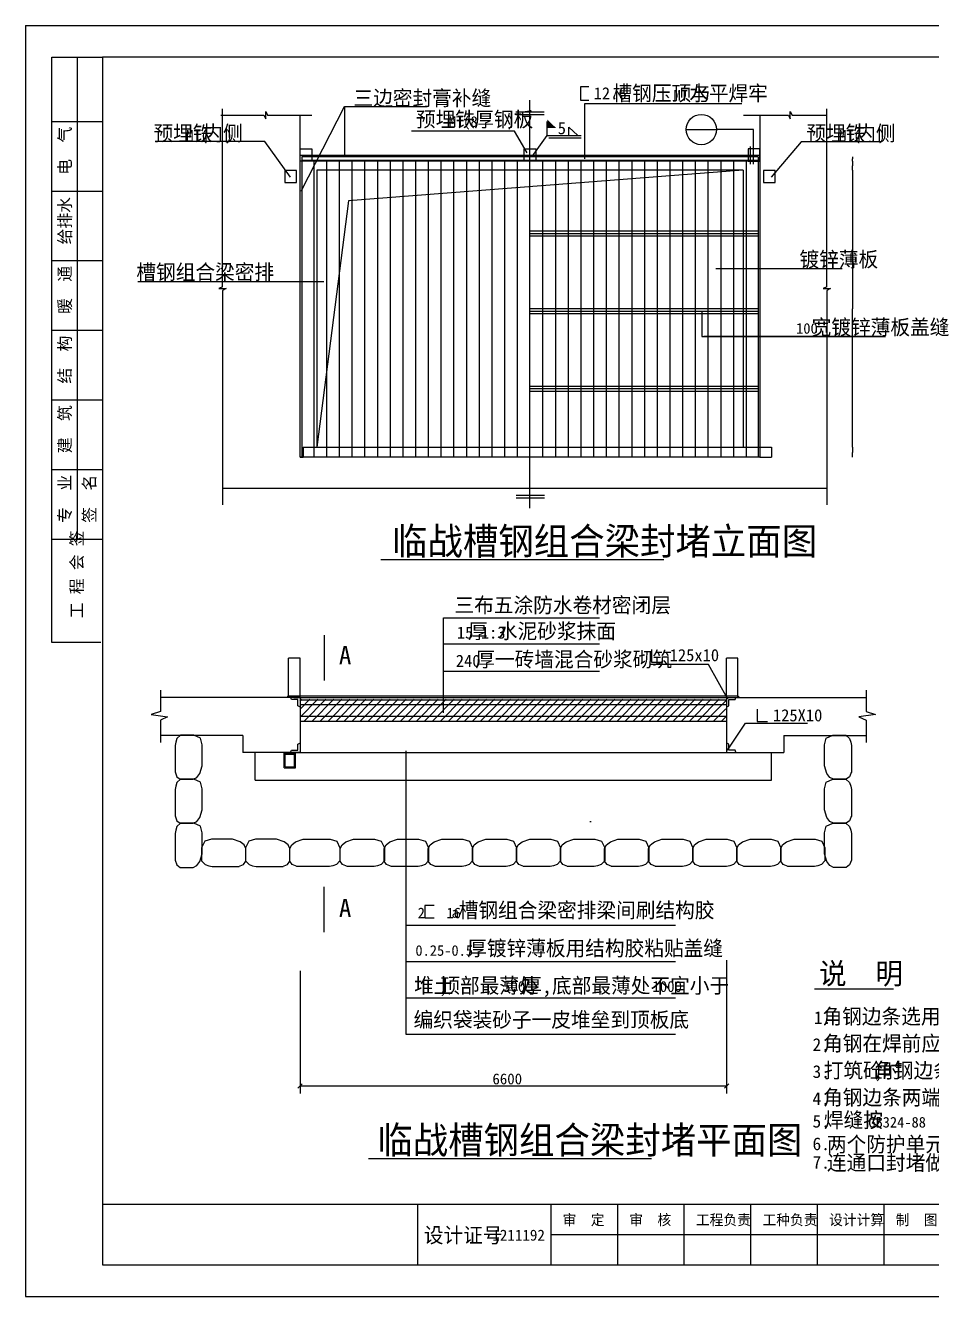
# Model space of a CAD drawing. Header units: metres. Extents: x 67180 to 148351, y 0 to 42000.
# Drawn here: x 67180 to 97108, y 0 to 42000 of the extents above; entities that cross this region are included whole.
import ezdxf

# ---------------------------------------------------------------- set-up
doc = ezdxf.new("R2010")
doc.units = ezdxf.units.M
for name, color, linetype in [('ALC1', 4, 'Continuous'), ('ALG1', 3, 'Continuous'), ('ALG2', 3, 'Continuous'), ('ALW1', 7, 'Continuous'), ('ALW2', 7, 'Continuous'), ('G', 3, 'Continuous'), ('PUB_DIM', 3, 'Continuous'), ('PUB_TEXT', 7, 'Continuous'), ('ROOF', 4, 'Continuous'), ('WALL', 7, 'Continuous')]:
    doc.layers.add(name, color=color, linetype=linetype)
doc.dimstyles.get("Standard").update_dxf_attribs({"dimtxt": 2.5, "dimasz": 2.5, "dimexe": 1.25, "dimexo": 0.625, "dimtad": 1, "dimcen": 2.5, "dimazin": 3, "dimtfac": 1, "dimtmove": 0, "dimatfit": 3})

# ---------------------------------------------------------------- blocks, each defined once
blk = doc.blocks.new('A2')
for p, q in [((0, 42000), (59400, 42000)), ((0, 42000), (0, 0)), ((59400, 42000), (59400, 0)), ((1705.19, 40950), (1705.19, 25029.05)), ((876.63, 38829.05), (2555.19, 38829.05)), ((876.63, 36529.05), (2555.19, 36529.05)), ((876.63, 34229.05), (2555.19, 34229.05)), ((876.63, 31929.05), (2555.19, 31929.05)), ((876.63, 29629.05), (2555.19, 29629.05)), ((876.63, 27329.05), (2555.19, 27329.05)), ((876.63, 25029.05), (2555.19, 25029.05)), ((12950, 3050), (12950, 1050)), ((17350, 3050), (17350, 1050)), ((19550, 3050), (19550, 1050)), ((21750, 3050), (21750, 1050)), ((23950, 3050), (23950, 1050)), ((26150, 3050), (26150, 1050)), ((28350, 3050), (28350, 1050)), ((30550, 3050), (30550, 1050)), ((32750, 3050), (32750, 1050)), ((34950, 3050), (34950, 1050)), ((45850, 3050), (45850, 1050)), ((47850, 3050), (47850, 1050)), ((53850, 3050), (53850, 1050)), ((55350, 3050), (55350, 1050)), ((17350, 2050), (34950, 2050)), ((45850, 2050), (58350, 2050)), ((0, 0), (59400, 0))]:
    blk.add_line(p, q)
for points in [[(2495.15, 21611.13), (876.63, 21611.13), (876.63, 40950), (2550, 40950)], [(2550, 3050), (58350, 3050)]]:
    blk.add_lwpolyline(points)
blk.add_lwpolyline([(2550, 1050), (58350, 1050), (58350, 40950), (2550, 40950)], close=True)
for s, p in [('电  气', (1500.16, 37066.52)), ('给排水', (1500.16, 34766.52)), ('暖  通', (1500.16, 32466.52)), ('结  构', (1500.16, 30166.52)), ('建  筑', (1500.16, 27866.52)), ('专  业', (1500.16, 25566.52)), ('签  名', (2311.47, 25566.52)), ('工 程 会 签', (1894.43, 22415.48))]:
    blk.add_text(s, height=400, rotation=90).set_placement(p)
for s, height, p in [('审  定', 350, (17742.77, 2360.62)), ('审  核', 350, (19942.77, 2360.62)), ('工程负责', 350, (22142.77, 2360.62)), ('工种负责', 350, (24342.77, 2360.62)), ('设计计算', 350, (26542.77, 2360.62)), ('制  图', 350, (28742.77, 2360.62)), ('校  对', 350, (30942.77, 2360.62)), ('出图日期', 350, (33142.77, 2360.62)), ('工程总称', 350, (46142.2, 2360.62)), ('工程号', 350, (54091.98, 2360.62)), ('设计证号', 500, (13158.92, 1778.13)), ('1211192', 364.5, (15422.19, 1847.43)), ('项    目', 350, (46142.2, 1396.33)), ('图  号', 350, (54091.98, 1396.33))]:
    blk.add_text(s, height=height).set_placement(p)
blk = doc.blocks.new('_DIMX')
blk.add_lwpolyline([(-70, -70), (70, 70)])
blk = doc.blocks.new('1')
at = {"layer": 'ALW1'}
for p, q in [((35.39, 22.91), (35.39, 342.91)), ((35.39, 342.91), (287.39, 342.91)), ((55.39, 42.91), (55.39, 322.91)), ((55.39, 322.91), (267.39, 322.91)), ((267.39, 42.91), (267.39, 322.91)), ((287.39, 22.91), (287.39, 342.91)), ((35.39, 22.91), (287.39, 22.91)), ((55.39, 42.91), (267.39, 42.91))]:
    blk.add_line(p, q, dxfattribs=at)
blk = doc.blocks.new('191123104953200')
at = {"color": 0}
for p, q in [((15165.05, 26301.98), (15555.72, 26692.65)), ((15165.05, 26478.75), (15378.95, 26692.65)), ((15165.05, 26655.53), (15202.17, 26692.65)), ((15252.5, 26212.65), (15732.5, 26692.65)), ((15429.28, 26212.65), (15909.28, 26692.65)), ((15606.05, 26212.65), (16086.05, 26692.65)), ((15782.83, 26212.65), (16262.83, 26692.65)), ((15959.61, 26212.65), (16439.61, 26692.65)), ((16136.38, 26212.65), (16616.38, 26692.65)), ((16313.16, 26212.65), (16793.16, 26692.65)), ((16489.94, 26212.65), (16969.94, 26692.65)), ((16666.71, 26212.65), (17146.71, 26692.65)), ((16843.49, 26212.65), (17323.49, 26692.65)), ((17020.27, 26212.65), (17500.27, 26692.65)), ((17197.04, 26212.65), (17677.04, 26692.65)), ((17373.82, 26212.65), (17853.82, 26692.65)), ((17550.6, 26212.65), (18030.6, 26692.65)), ((17727.37, 26212.65), (18207.37, 26692.65)), ((17904.15, 26212.65), (18384.15, 26692.65)), ((18080.93, 26212.65), (18560.93, 26692.65)), ((18257.7, 26212.65), (18737.7, 26692.65)), ((18434.48, 26212.65), (18914.48, 26692.65)), ((18611.26, 26212.65), (19091.26, 26692.65)), ((18788.03, 26212.65), (19268.03, 26692.65)), ((18964.81, 26212.65), (19444.81, 26692.65)), ((19141.59, 26212.65), (19621.59, 26692.65)), ((19318.36, 26212.65), (19798.36, 26692.65)), ((19495.14, 26212.65), (19975.14, 26692.65)), ((19671.92, 26212.65), (20151.92, 26692.65)), ((19848.69, 26212.65), (20328.69, 26692.65)), ((20025.47, 26212.65), (20505.47, 26692.65)), ((20202.25, 26212.65), (20682.25, 26692.65)), ((20379.02, 26212.65), (20859.02, 26692.65)), ((20555.8, 26212.65), (21035.8, 26692.65)), ((20732.58, 26212.65), (21212.58, 26692.65)), ((20909.35, 26212.65), (21389.35, 26692.65)), ((21086.13, 26212.65), (21566.13, 26692.65)), ((21262.91, 26212.65), (21742.91, 26692.65)), ((21439.68, 26212.65), (21919.68, 26692.65)), ((21616.46, 26212.65), (22096.46, 26692.65)), ((21793.24, 26212.65), (22273.24, 26692.65)), ((21970.01, 26212.65), (22450.01, 26692.65)), ((22146.79, 26212.65), (22626.79, 26692.65)), ((22323.57, 26212.65), (22803.57, 26692.65)), ((22500.34, 26212.65), (22980.34, 26692.65)), ((22677.12, 26212.65), (23157.12, 26692.65)), ((22853.9, 26212.65), (23333.9, 26692.65)), ((23030.67, 26212.65), (23510.67, 26692.65)), ((23207.45, 26212.65), (23687.45, 26692.65)), ((23384.23, 26212.65), (23864.23, 26692.65)), ((23561, 26212.65), (24041, 26692.65)), ((23737.78, 26212.65), (24217.78, 26692.65)), ((23914.56, 26212.65), (24394.56, 26692.65)), ((24091.33, 26212.65), (24539.55, 26660.87)), ((24268.11, 26212.65), (24539.55, 26484.09)), ((24444.89, 26212.65), (24539.55, 26307.31))]:
    blk.add_line(p, q, dxfattribs=at)
blk = doc.blocks.new('_INDEX')
blk.add_line((-0.5, 0), (0.5, 0))
blk.add_circle((0, 0), 0.5)
blk = doc.blocks.new('*D3')
for p, q in [((76059.39, 21095.36), (75871.97, 21095.36)), ((75872.22, 19846.05), (75872.22, 21095.36)), ((76249.81, 21095.36), (76062.39, 21095.36)), ((76249.56, 19793.87), (76249.56, 21095.36))]:
    blk.add_line(p, q)
at = {"layer": 'Defpoints'}
for p in [(76249.56, 21095.36), (75872.22, 19846.05), (76249.56, 19793.87)]:
    blk.add_point(p, dxfattribs=at)
at = {"layer": 'PUB_DIM', "insert": (76060.89, 21095.36), "char_height": 1, "attachment_point": 5}
blk.add_mtext('350', dxfattribs=at)
blk = doc.blocks.new('*D4')
for p, q in [((90518.45, 21095.36), (90331.03, 21095.36)), ((90331.28, 19846.05), (90331.28, 21095.36)), ((90708.87, 21095.36), (90521.45, 21095.36)), ((90708.62, 19793.87), (90708.62, 21095.36))]:
    blk.add_line(p, q)
at = {"layer": 'Defpoints'}
for p in [(90708.62, 21095.36), (90331.28, 19846.05), (90708.62, 19793.87)]:
    blk.add_point(p, dxfattribs=at)
at = {"layer": 'PUB_DIM', "insert": (90519.95, 21095.36), "char_height": 1, "attachment_point": 5}
blk.add_mtext('350', dxfattribs=at)
blk = doc.blocks.new('*D19')
for p, q in [((94499.53, 37213.15), (94499.53, 32638.15)), ((94499.28, 32638.15), (94499.03, 32638.15)), ((94499.53, 28063.15), (94499.53, 32638.15)), ((94499.53, 32638.15), (94499.53, 32638.15)), ((94499.78, 32638.15), (94500.03, 32638.15))]:
    blk.add_line(p, q)
at = {"layer": 'Defpoints'}
for p in [(94499.53, 37213.15), (94499.53, 32638.15), (94499.53, 28063.15)]:
    blk.add_point(p, dxfattribs=at)
at = {"layer": 'PUB_DIM', "insert": (94499.53, 32639.275), "char_height": 1, "attachment_point": 5}
blk.add_mtext('2500', dxfattribs=at)
blk = doc.blocks.new('*D20')
for p, q in [((94499.28, 27890.97), (94499.03, 27890.97)), ((94499.53, 28063.15), (94499.53, 27890.97)), ((94499.53, 27733.15), (94499.53, 27890.97)), ((94499.53, 27890.97), (94499.53, 27890.97)), ((94499.78, 27890.97), (94500.03, 27890.97))]:
    blk.add_line(p, q)
at = {"layer": 'Defpoints'}
for p in [(94499.53, 28063.15), (94499.53, 27890.97), (94499.53, 27733.15)]:
    blk.add_point(p, dxfattribs=at)
at = {"layer": 'PUB_DIM', "insert": (94499.53, 27892.095), "char_height": 1, "attachment_point": 5}
blk.add_mtext('150', dxfattribs=at)
blk = doc.blocks.new('*D24')
for p, q in [((94499.28, 37595.9), (94499.03, 37595.9)), ((94499.53, 37663.15), (94499.53, 37595.9)), ((94499.53, 37513.15), (94499.53, 37595.9)), ((94499.53, 37595.9), (94499.53, 37595.9)), ((94499.78, 37595.9), (94500.03, 37595.9))]:
    blk.add_line(p, q)
at = {"layer": 'Defpoints'}
for p in [(94499.53, 37663.15), (94499.53, 37595.9), (94499.53, 37513.15)]:
    blk.add_point(p, dxfattribs=at)
at = {"layer": 'PUB_DIM', "insert": (94499.53, 37597.025), "char_height": 1, "attachment_point": 5}
blk.add_mtext('48', dxfattribs=at)
blk = doc.blocks.new('*D25')
for p, q in [((94499.53, 37513.15), (94499.53, 37363.15)), ((94499.28, 37363.15), (94499.03, 37363.15)), ((94499.53, 37213.15), (94499.53, 37363.15)), ((94499.53, 37363.15), (94499.53, 37363.15)), ((94499.78, 37363.15), (94500.03, 37363.15))]:
    blk.add_line(p, q)
at = {"layer": 'Defpoints'}
for p in [(94499.53, 37513.15), (94499.53, 37363.15), (94499.53, 37213.15)]:
    blk.add_point(p, dxfattribs=at)
at = {"layer": 'PUB_DIM', "insert": (94499.53, 37364.275), "char_height": 1, "attachment_point": 5}
blk.add_mtext('200', dxfattribs=at)

msp = doc.modelspace()

# ---------------------------------------------------------------- hatches: boundary and pattern name
at = {"layer": 'WALL'}
h = msp.add_hatch(dxfattribs=at)
h.set_pattern_fill('AR-SAND', scale=200)
h.paths.add_polyline_path([(79743.88, 17061.18), (74764.8, 17061.18), (74764.8, 17981.42), (74360.38, 17981.42), (74360.38, 18541.54), (73070.48, 18541.54), (73070.48, 15110.48), (79743.88, 15110.48)])
h = msp.add_hatch(dxfattribs=at)
h.set_pattern_fill('AR-SAND', scale=200)
h.paths.add_polyline_path([(93566.83, 16081.4), (93566.83, 16775.95), (93627.18, 16997.41), (93852.06, 17099.69), (93747.89, 17151.81), (93647.3, 17282.67), (93566.83, 17534.32), (93566.83, 18228.87), (93627.18, 18450.33), (93827.73, 18541.54), (92226.49, 18541.54), (92226.49, 17981.42), (91822.07, 17981.42), (91822.07, 17061.18), (79743.88, 17061.18), (79743.88, 15108.89), (80167.01, 15108.89), (80388.47, 15048.54), (80492.01, 14820.9), (80545.51, 14927.83), (80676.36, 15028.42), (80928.01, 15108.89), (81622.57, 15108.89), (81844.02, 15048.54), (81947.56, 14820.9), (82001.06, 14927.83), (82131.92, 15028.42), (82383.56, 15108.89), (83078.12, 15108.89), (83299.57, 15048.54), (83403.11, 14820.9), (83456.61, 14927.83), (83587.47, 15028.42), (83839.12, 15108.89), (84533.67, 15108.89), (84755.12, 15048.54), (84858.66, 14820.9), (84912.16, 14927.83), (85043.02, 15028.42), (85294.67, 15108.89), (85989.22, 15108.89), (86210.67, 15048.54), (86314.85, 14819.5), (86369.05, 14927.83), (86499.9, 15028.42), (86751.55, 15108.89), (87446.11, 15108.89), (87667.56, 15048.54), (87769.85, 14823.66), (87821.97, 14927.83), (87952.82, 15028.42), (88204.47, 15108.89), (88899.03, 15108.89), (89120.48, 15048.54), (89225.91, 14816.75), (89281.48, 14927.83), (89412.34, 15028.42), (89663.99, 15108.89), (90358.54, 15108.89), (90580, 15048.54), (90682.28, 14823.66), (90734.4, 14927.83), (90865.26, 15028.42), (91116.91, 15108.89), (91811.46, 15108.89), (92032.91, 15048.54), (92135.2, 14823.66), (92187.32, 14927.83), (92318.18, 15028.42), (92569.83, 15108.89), (93264.38, 15108.89), (93485.83, 15048.54), (93566.83, 14870.47), (93566.83, 15319.07), (93627.18, 15540.52), (93856.22, 15644.7), (93747.89, 15698.89), (93647.3, 15829.75)])

# ---------------------------------------------------------------- linework, layer by layer
for p, q in [((76308.32, 37663.04), (76308.32, 27732.91)), ((91378.04, 37663.04), (91378.04, 27732.91)), ((90337.31, 11120.5), (90337.31, 6708.22)), ((76249.56, 10761.03), (76249.56, 6708.22)), ((76250.56, 6958.22), (90336.31, 6958.22))]:
    msp.add_line(p, q)
at = {"layer": 'ALC1'}
for points in [[(78920.96, 24349.52), (88263.2, 24349.52)], [(78514.63, 4561.33), (87856.87, 4561.33)]]:
    msp.add_lwpolyline(points, dxfattribs=at)
at = {"layer": 'ALG1'}
for p, q in [((84414.45, 38360.87), (84414.45, 38824.33)), ((83913.72, 37667.76), (84409.09, 38360.87)), ((84409.09, 38360.87), (85536.25, 38360.87)), ((85126.16, 38360.87), (85126.16, 38639.24)), ((85126.16, 38639.24), (85421.64, 38360.87)), ((80984.61, 22430.4), (86141.37, 22430.4)), ((80984.61, 19287.05), (80984.61, 22430.4)), ((80984.61, 21565.92), (86141.37, 21565.92)), ((80984.61, 20664.17), (86141.37, 20664.17)), ((89744.64, 20880.94), (87808.6, 20880.94)), ((90382.93, 19735.95), (89744.64, 20880.94)), ((90967.69, 18943.2), (93012.92, 18943.2)), ((79743.88, 18036.89), (79743.88, 8667.14)), ((79743.88, 12267.14), (88649.5, 12267.14)), ((79743.88, 11067.14), (88649.5, 11067.14)), ((79743.88, 9867.14), (88649.5, 9867.14)), ((79743.88, 8667.14), (88649.5, 8667.14))]:
    msp.add_line(p, q, dxfattribs=at)
for points in [[(85788.29, 39965.55), (85511.58, 39965.55), (85511.58, 39532.28), (85788.29, 39532.28)], [(80676.29, 12923.32), (80368.94, 12923.32), (80368.94, 12516.98), (80676.29, 12516.98)]]:
    msp.add_lwpolyline(points, dxfattribs=at)
msp.add_solid([(84414.45, 38609.86), (84704.81, 38609.86), (84414.45, 38900.03)], dxfattribs=at)
at = {"layer": 'ALG2'}
msp.add_lwpolyline([(84461.7, 38284.3), (85540.38, 38284.3)], dxfattribs=at)
at = {"layer": 'ALW1'}
for p, q in [((75820.04, 19793.87), (75872.22, 19846.05)), ((75872.22, 19846.05), (90713.31, 19846.05)), ((76049.56, 19793.87), (90537.31, 19793.87)), ((90713.31, 19846.05), (90770.01, 19793.87)), ((76049.56, 17981.42), (90537.31, 17981.42))]:
    msp.add_line(p, q, dxfattribs=at)
for points in [[(76241.05, 19490.45), (76177.38, 19520.45), (76177.38, 19730.22), (75970.52, 19730.22), (75940.52, 19793.87)], [(90345.82, 19490.45), (90409.49, 19520.45), (90409.49, 19730.22), (90616.36, 19730.22), (90646.36, 19793.87)], [(76249.56, 19718.88), (90337.31, 19718.88)], [(76249.56, 19013.87), (90337.31, 19013.87)], [(72124.78, 17333), (72185.13, 17171.95), (72295.78, 17091.42), (72718.27, 17091.42), (72838.98, 17151.81), (72939.57, 17282.67), (73020.05, 17534.32), (73020.05, 18228.87), (72959.69, 18450.33), (72738.39, 18550.99), (72305.84, 18550.99), (72185.13, 18440.26), (72144.9, 18319.47), (72124.78, 18208.74), (72124.78, 17312.87)], [(94462.1, 17333), (94401.74, 17171.95), (94291.09, 17091.42), (93868.6, 17091.42), (93747.89, 17151.81), (93647.3, 17282.67), (93566.83, 17534.32), (93566.83, 18228.87), (93627.18, 18450.33), (93848.49, 18550.99), (94281.03, 18550.99), (94401.74, 18440.26), (94441.98, 18319.47), (94462.1, 18208.74), (94462.1, 17312.87)], [(75939.05, 17984.43), (75969.05, 18049.3), (76174.15, 18049.3), (76174.15, 18254.43), (76239.05, 18284.43)], [(90647.82, 17984.43), (90617.82, 18049.3), (90412.72, 18049.3), (90412.72, 18254.43), (90347.82, 18284.43)], [(72124.78, 15880.08), (72185.13, 15719.03), (72295.78, 15638.5), (72718.27, 15638.5), (72838.98, 15698.89), (72939.57, 15829.75), (73020.05, 16081.4), (73020.05, 16775.95), (72959.69, 16997.41), (72738.39, 17098.07), (72305.84, 17098.07), (72185.13, 16987.34), (72144.9, 16866.55), (72124.78, 16755.82), (72124.78, 15859.95)], [(94462.1, 15880.08), (94401.74, 15719.03), (94291.09, 15638.5), (93868.6, 15638.5), (93747.89, 15698.89), (93647.3, 15829.75), (93566.83, 16081.4), (93566.83, 16775.95), (93627.18, 16997.41), (93848.49, 17098.07), (94281.03, 17098.07), (94401.74, 16987.34), (94441.98, 16866.55), (94462.1, 16755.82), (94462.1, 15859.95)], [(72124.78, 14423.2), (72185.13, 14262.14), (72295.78, 14181.61), (72718.27, 14181.61), (72838.98, 14242.01), (72939.57, 14372.87), (73020.05, 14624.52), (73020.05, 15319.07), (72959.69, 15540.52), (72738.39, 15641.18), (72305.84, 15641.18), (72185.13, 15530.45), (72144.9, 15409.66), (72124.78, 15298.94), (72124.78, 14403.06)], [(94462.1, 14423.2), (94401.74, 14262.14), (94291.09, 14181.61), (93868.6, 14181.61), (93747.89, 14242.01), (93647.3, 14372.87), (93566.83, 14624.52), (93566.83, 15319.07), (93627.18, 15540.52), (93848.49, 15641.18), (94281.03, 15641.18), (94401.74, 15530.45), (94441.98, 15409.66), (94462.1, 15298.94), (94462.1, 14403.06)], [(74218.36, 14213.62), (74379.42, 14273.98), (74459.95, 14384.63), (74459.95, 14807.12), (74399.55, 14927.83), (74268.69, 15028.42), (74017.04, 15108.89), (73322.49, 15108.89), (73101.04, 15048.54), (73000.38, 14827.24), (73000.38, 14394.69), (73111.11, 14273.98), (73231.9, 14233.74), (73342.62, 14213.62), (74238.5, 14213.62)], [(75671.28, 14213.62), (75832.34, 14273.98), (75912.87, 14384.63), (75912.87, 14807.12), (75852.47, 14927.83), (75721.61, 15028.42), (75469.96, 15108.89), (74775.41, 15108.89), (74553.96, 15048.54), (74453.3, 14827.24), (74453.3, 14394.69), (74564.03, 14273.98), (74684.82, 14233.74), (74795.54, 14213.62), (75691.42, 14213.62)], [(76154.45, 14213.62), (75993.4, 14273.98), (75912.87, 14384.63), (75912.87, 14807.12), (75973.26, 14927.83), (76104.12, 15028.42), (76355.77, 15108.89), (77246.34, 15108.89), (77467.8, 15048.54), (77568.46, 14827.24), (77568.46, 14394.69), (77457.73, 14273.98), (77336.94, 14233.74), (77226.21, 14213.62), (76134.32, 14213.62)], [(77817.36, 14213.62), (77656.31, 14273.98), (77575.78, 14384.63), (77575.78, 14807.12), (77636.17, 14927.83), (77767.03, 15028.42), (78018.68, 15108.89), (78713.23, 15108.89), (78934.69, 15048.54), (79035.35, 14827.24), (79035.35, 14394.69), (78924.62, 14273.98), (78803.83, 14233.74), (78693.1, 14213.62), (77797.23, 14213.62)], [(79271.14, 14213.62), (79110.09, 14273.98), (79029.56, 14384.63), (79029.56, 14807.12), (79089.95, 14927.83), (79220.81, 15028.42), (79472.46, 15108.89), (80167.01, 15108.89), (80388.47, 15048.54), (80489.13, 14827.24), (80489.13, 14394.69), (80378.4, 14273.98), (80257.61, 14233.74), (80146.88, 14213.62), (79251.01, 14213.62)], [(80726.69, 14213.62), (80565.64, 14273.98), (80485.11, 14384.63), (80485.11, 14807.12), (80545.51, 14927.83), (80676.36, 15028.42), (80928.01, 15108.89), (81622.57, 15108.89), (81844.02, 15048.54), (81944.68, 14827.24), (81944.68, 14394.69), (81833.95, 14273.98), (81713.16, 14233.74), (81602.43, 14213.62), (80706.56, 14213.62)], [(82182.24, 14213.62), (82021.19, 14273.98), (81940.66, 14384.63), (81940.66, 14807.12), (82001.06, 14927.83), (82131.92, 15028.42), (82383.56, 15108.89), (83078.12, 15108.89), (83299.57, 15048.54), (83400.23, 14827.24), (83400.23, 14394.69), (83289.5, 14273.98), (83168.71, 14233.74), (83057.99, 14213.62), (82162.11, 14213.62)], [(83637.8, 14213.62), (83476.74, 14273.98), (83396.21, 14384.63), (83396.21, 14807.12), (83456.61, 14927.83), (83587.47, 15028.42), (83839.12, 15108.89), (84533.67, 15108.89), (84755.12, 15048.54), (84855.78, 14827.24), (84855.78, 14394.69), (84745.05, 14273.98), (84624.26, 14233.74), (84513.54, 14213.62), (83617.66, 14213.62)], [(85093.35, 14213.62), (84932.29, 14273.98), (84851.76, 14384.63), (84851.76, 14807.12), (84912.16, 14927.83), (85043.02, 15028.42), (85294.67, 15108.89), (85989.22, 15108.89), (86210.67, 15048.54), (86311.33, 14827.24), (86311.33, 14394.69), (86200.61, 14273.98), (86079.81, 14233.74), (85969.09, 14213.62), (85073.22, 14213.62)], [(86550.23, 14213.62), (86389.18, 14273.98), (86308.65, 14384.63), (86308.65, 14807.12), (86369.05, 14927.83), (86499.9, 15028.42), (86751.55, 15108.89), (87446.11, 15108.89), (87667.56, 15048.54), (87768.22, 14827.24), (87768.22, 14394.69), (87657.49, 14273.98), (87536.7, 14233.74), (87425.97, 14213.62), (86530.1, 14213.62)], [(88003.15, 14213.62), (87842.1, 14273.98), (87761.57, 14384.63), (87761.57, 14807.12), (87821.97, 14927.83), (87952.82, 15028.42), (88204.47, 15108.89), (88899.03, 15108.89), (89120.48, 15048.54), (89221.14, 14827.24), (89221.14, 14394.69), (89110.41, 14273.98), (88989.62, 14233.74), (88878.89, 14213.62), (87983.02, 14213.62)], [(89462.67, 14213.62), (89301.61, 14273.98), (89221.09, 14384.63), (89221.09, 14807.12), (89281.48, 14927.83), (89412.34, 15028.42), (89663.99, 15108.89), (90358.54, 15108.89), (90580, 15048.54), (90680.65, 14827.24), (90680.65, 14394.69), (90569.93, 14273.98), (90449.14, 14233.74), (90338.41, 14213.62), (89442.54, 14213.62)], [(90915.59, 14213.62), (90754.53, 14273.98), (90674.01, 14384.63), (90674.01, 14807.12), (90734.4, 14927.83), (90865.26, 15028.42), (91116.91, 15108.89), (91811.46, 15108.89), (92032.91, 15048.54), (92133.57, 14827.24), (92133.57, 14394.69), (92022.85, 14273.98), (91902.06, 14233.74), (91791.33, 14213.62), (90895.46, 14213.62)], [(92368.51, 14213.62), (92207.45, 14273.98), (92126.93, 14384.63), (92126.93, 14807.12), (92187.32, 14927.83), (92318.18, 15028.42), (92569.83, 15108.89), (93264.38, 15108.89), (93485.83, 15048.54), (93586.49, 14827.24), (93586.49, 14394.69), (93475.77, 14273.98), (93354.98, 14233.74), (93244.25, 14213.62), (92348.38, 14213.62)]]:
    msp.add_lwpolyline(points, dxfattribs=at)
at = {"layer": 'ALW2'}
for points in [[(76249.56, 19566.27), (90337.31, 19566.27)], [(76249.56, 19175.36), (90337.31, 19175.36)]]:
    msp.add_lwpolyline(points, dxfattribs=at)
at = {"layer": 'G'}
for p, q in [((74764.8, 17061.18), (74764.8, 17981.42)), ((91822.07, 17061.18), (91822.07, 17981.42)), ((74764.8, 17061.18), (91822.07, 17061.18))]:
    msp.add_line(p, q, dxfattribs=at)
for points in [[(87862.93, 21378.4), (87862.93, 20964.55), (88199.41, 20964.55)], [(91347.64, 19412.24), (91347.64, 18998.38), (91684.11, 18998.38)]]:
    msp.add_lwpolyline(points, dxfattribs=at)
at = {"layer": 'PUB_DIM'}
for p, q in [((76283.21, 36519.37), (77721.7, 39322.89)), ((77721.7, 39322.89), (77721.7, 37690.68)), ((77721.7, 39322.89), (80438.86, 39322.89)), ((85651.37, 37594.19), (85651.37, 39416.31)), ((85651.37, 39416.31), (90845.44, 39416.31)), ((83333.15, 38508.2), (79931.46, 38508.2)), ((83752.34, 37791.48), (83333.15, 38508.2)), ((91224.72, 38559.76), (90003.72, 38559.76)), ((91224.72, 37417.76), (91224.72, 38559.76)), ((75092.07, 38163.36), (71459.81, 38163.36)), ((75931.77, 36991.24), (75092.07, 38163.36)), ((92796.1, 38157.63), (91809.48, 36986.09)), ((95465.76, 38157.63), (92796.1, 38157.63)), ((89980.11, 33963.89), (94159.38, 33963.89)), ((70890.75, 33536.58), (77037.93, 33536.58)), ((95581.4, 31721.89), (89584.11, 31721.89))]:
    msp.add_line(p, q, dxfattribs=at)
for points in [[(91124.72, 37417.76), (91124.72, 37998.76)], [(77042.57, 21858.66), (77042.57, 20358.66)], [(90369.45, 18053.44), (90967.69, 18943.2)], [(77042.57, 12037.21), (77042.57, 13537.21)]]:
    msp.add_lwpolyline(points, dxfattribs=at)
at = {"layer": 'ROOF'}
for p, q in [((83843.44, 26049.35), (83843.44, 39531.91)), ((76799.56, 37213.04), (76799.56, 28063.04)), ((90887.31, 37213.04), (76799.56, 37213.04)), ((90887.31, 37213.04), (77849.54, 36207.23)), ((90887.31, 37213.04), (90887.31, 28063.04)), ((77849.54, 36207.23), (76799.56, 28063.04)), ((83843.44, 35208.14), (91378.04, 35208.14)), ((83843.44, 35128.14), (91378.04, 35128.14)), ((83843.44, 35048.14), (91378.04, 35048.14)), ((83843.44, 32644.17), (91378.04, 32644.17)), ((83843.44, 32564.17), (91378.04, 32564.17)), ((83843.44, 32484.17), (91378.04, 32484.17)), ((89516.12, 32571.13), (89516.12, 31721.89)), ((89516.12, 31721.89), (95581.4, 31721.89)), ((83843.44, 30080.19), (91378.04, 30080.19)), ((83843.44, 30000.19), (91378.04, 30000.19)), ((83843.44, 29920.19), (91378.04, 29920.19)), ((76249.56, 27732.91), (76353.26, 27732.91)), ((76353.26, 28063.04), (91822.07, 28063.04)), ((76353.26, 28063.04), (76353.26, 27732.91)), ((91437.31, 27732.91), (91822.07, 27732.91)), ((91822.07, 28063.04), (91822.07, 27732.91))]:
    msp.add_line(p, q, dxfattribs=at)
for points in [[(83375.76, 39150.39), (84311.12, 39150.39)], [(84311.12, 39050.71), (83375.76, 39050.71)], [(83383.67, 26483.56), (84319.03, 26483.56)], [(84319.03, 26383.88), (83383.67, 26383.88)], [(93240.56, 10169.18), (95848.2, 10169.18)]]:
    msp.add_lwpolyline(points, dxfattribs=at)
at = {"layer": 'WALL'}
for p, q in [((73686.78, 33363.87), (73686.78, 39243.11)), ((75117.21, 39155.51), (75177.21, 39035.51)), ((75117.21, 38915.51), (75117.21, 39155.51)), ((92440.77, 38915.51), (92440.77, 39155.51)), ((92440.77, 39155.51), (92500.77, 39035.51)), ((93649.12, 33363.93), (93649.12, 39243.17)), ((73634.48, 39035.51), (75057.21, 39035.51)), ((75057.21, 39035.51), (75117.21, 38915.51)), ((75177.21, 39035.51), (76637.32, 39035.51)), ((90900.7, 39035.51), (92380.77, 39035.51)), ((92380.77, 39035.51), (92440.77, 38915.51)), ((92500.77, 39035.51), (93649.12, 39035.51)), ((91437.31, 37703.04), (76249.56, 37703.04)), ((91378.04, 37663.04), (76308.32, 37663.04)), ((91378.04, 37536.14), (76308.32, 37536.14)), ((91378.04, 37513.04), (76308.32, 37513.04)), ((76703.44, 37513.04), (76703.44, 27732.91)), ((77123.44, 37513.04), (77123.44, 27732.91)), ((77543.44, 37513.04), (77543.44, 27732.91)), ((77963.44, 37513.04), (77963.44, 27732.91)), ((78383.44, 37513.04), (78383.44, 27732.91)), ((78803.44, 37513.04), (78803.44, 27732.91)), ((79223.44, 37513.04), (79223.44, 27732.91)), ((79643.44, 37513.04), (79643.44, 27732.91)), ((80063.44, 37513.04), (80063.44, 27732.91)), ((80483.44, 37513.04), (80483.44, 27732.91)), ((80903.44, 37513.04), (80903.44, 27732.91)), ((81323.44, 37513.04), (81323.44, 27732.91)), ((81743.44, 37513.04), (81743.44, 27732.91)), ((82163.44, 37513.04), (82163.44, 27732.91)), ((82583.44, 37513.04), (82583.44, 27732.91)), ((83003.44, 37513.04), (83003.44, 27732.91)), ((83423.44, 37513.04), (83423.44, 27732.91)), ((84263.44, 37513.04), (84263.44, 27732.91)), ((84683.44, 37513.04), (84683.44, 27732.91)), ((85103.44, 37513.04), (85103.44, 27732.91)), ((85523.44, 37513.04), (85523.44, 27732.91)), ((85943.44, 37513.04), (85943.44, 27732.91)), ((86363.44, 37513.04), (86363.44, 27732.91)), ((86783.44, 37513.04), (86783.44, 27732.91)), ((87203.44, 37513.04), (87203.44, 27732.91)), ((87623.44, 37513.04), (87623.44, 27732.91)), ((88043.44, 37513.04), (88043.44, 27732.91)), ((88463.44, 37513.04), (88463.44, 27732.91)), ((88883.44, 37513.04), (88883.44, 27732.91)), ((89303.44, 37513.04), (89303.44, 27732.91)), ((89723.44, 37513.04), (89723.44, 27732.91)), ((90143.44, 37513.04), (90143.44, 27732.91)), ((90563.44, 37513.04), (90563.44, 27732.91)), ((90983.44, 37513.04), (90983.44, 27732.91)), ((73686.78, 33363.87), (73566.78, 33303.87)), ((73566.78, 33303.87), (73806.78, 33303.87)), ((73806.78, 33303.87), (73686.78, 33243.87)), ((73686.78, 33243.87), (73686.78, 26163.95)), ((93649.12, 33363.93), (93529.12, 33303.93)), ((93529.12, 33303.93), (93769.12, 33303.93)), ((93769.12, 33303.93), (93649.12, 33243.93)), ((93649.12, 33243.93), (93649.12, 26164.01)), ((71639.45, 20037.73), (71639.45, 19330.69)), ((94947.42, 20037.73), (94947.42, 19330.69)), ((71639.45, 19330.69), (71333.98, 19234.72)), ((94947.42, 19330.69), (95252.89, 19234.72)), ((71333.98, 19234.72), (71876.29, 19155.69)), ((71876.29, 19155.69), (71639.45, 19044.53)), ((71639.45, 19044.53), (71639.45, 18308.95)), ((95252.89, 19234.72), (94710.58, 19155.69)), ((94710.58, 19155.69), (94947.42, 19044.53)), ((94947.42, 19044.53), (94947.42, 18308.95))]:
    msp.add_line(p, q, dxfattribs=at)
for points in [[(91437.31, 39035.51), (91437.31, 27732.91), (76249.56, 27732.91), (76249.56, 39035.51)], [(73686.78, 26713.04), (93649.12, 26713.04)], [(76249.56, 19793.87), (71639.45, 19793.87)], [(76249.56, 19793.87), (76249.56, 17981.42)], [(90337.31, 19793.87), (94947.42, 19793.87)], [(90337.31, 19793.87), (90337.31, 17981.42)], [(74360.38, 18541.54), (71639.45, 18541.54)], [(74360.38, 18541.54), (74360.38, 17981.42)], [(92226.49, 18541.54), (94947.42, 18541.54)], [(92226.49, 18541.54), (92226.49, 17981.42)], [(76249.56, 17981.42), (74360.38, 17981.42)], [(90337.31, 17981.42), (92226.49, 17981.42)]]:
    msp.add_lwpolyline(points, dxfattribs=at)
for points in [[(76250.06, 37513.23), (76250.06, 37920.35), (76635.23, 37920.35), (76635.23, 37513.23)], [(83650.85, 37513.21), (83650.85, 37920.33), (84036.02, 37920.33), (84036.02, 37513.21)], [(91436.82, 37513.12), (91436.82, 37920.24), (91051.64, 37920.24), (91051.64, 37513.12)], [(76132.43, 36804.76), (76132.43, 37211.88), (75747.26, 37211.88), (75747.26, 36804.76)], [(91941.16, 36804.76), (91941.16, 37211.88), (91555.99, 37211.88), (91555.99, 36804.76)]]:
    msp.add_lwpolyline(points, close=True, dxfattribs=at)

# ---------------------------------------------------------------- block references
at = {"rotation": 180}
msp.add_blockref('_DIMX', (76249.56, 6958.22), dxfattribs=at)
msp.add_blockref('_DIMX', (90337.31, 6958.22))
at = {"layer": 'ALW1', "xscale": 1.5, "yscale": 1.5, "zscale": 1.5}
for name, p in [('191123104953200', (53501.99, -20305.12)), ('1', (75670.04, 17438.56))]:
    msp.add_blockref(name, p, dxfattribs=at)
at = {"layer": 'PUB_DIM', "xscale": 1000, "yscale": 1000, "zscale": 1000}
msp.add_blockref('_INDEX', (89503.72, 38559.76), dxfattribs=at)
at = {"layer": 'WALL'}
msp.add_blockref('A2', (67179.85, 0), dxfattribs=at)

# ---------------------------------------------------------------- texts
at = {"layer": 'PUB_DIM'}
for p in [(77535.43, 20893.56), (77535.43, 12540.89)]:
    msp.add_text('A', height=600, dxfattribs=at).set_placement(p)
at = {"layer": 'PUB_TEXT'}
for s, height, p in [('三边密封膏补缝', 500, (78014.73, 39349.51)), ('12.6', 400, (85947.76, 39555.88)), ('槽钢压顶与', 500, (86569.27, 39511.19)), ('水平焊牢', 500, (89101.65, 39511.19)), ('MT', 350, (88583.23, 39511.19)), ('预埋铁', 500, (80079.89, 38648.74)), ('厚钢板', 500, (82004.05, 38648.74)), ('预埋铁', 500, (71410.4, 38190.09)), ('内侧', 500, (73056.49, 38190.09)), ('MT(8', 350, (81161.39, 38648.74)), (')', 350, (83088.31, 38648.74)), ('5', 400, (84760.93, 38405.16)), ('预埋铁', 500, (92974.02, 38190.09)), ('内侧', 500, (94620.11, 38190.09)), ('MT(', 350, (72491.91, 38190.09)), (')', 350, (73776.97, 38190.09)), ('MT(', 350, (94055.53, 38190.09)), (')', 350, (95340.59, 38190.09)), ('镀锌薄板', 500, (92745.2, 34022.35)), ('槽钢组合梁密排', 500, (70842.94, 33600.04)), ('宽镀锌薄板盖缝', 500, (93147.44, 31780.35)), ('100', 350, (92634.21, 31814.32)), ('临战槽钢组合梁封堵立面图', 900, (79288.27, 24509.35)), ('三布五涂防水卷材密闭层', 500, (81350.79, 22597.88)), ('厚', 500, (81797.52, 21738.97)), ('水泥砂浆抹面', 500, (82782.91, 21738.97)), ('15', 400, (81428.56, 21738.97)), ('1:3', 400, (82220.47, 21738.97)), ('240', 400, (81394.41, 20805.49)), ('厚一砖墙混合砂浆砌筑', 500, (82037.66, 20805.49)), (' 125x10', 400, (88185.83, 20993.27)), ('125X10', 400, (91867.74, 19005.99)), ('槽钢组合梁密排梁间刷结构胶', 500, (81488.37, 12516.98)), ('2   16', 350, (80135.53, 12500.99)), ('a', 350, (81256.15, 12516.98)), ('厚镀锌薄板用结构胶粘贴盖缝', 500, (81769.31, 11260.66)), ('0.25-0.5', 350, (80059.61, 11260.66)), ('说  明', 700, (93390.06, 10323.07)), ('堆土', 500, (80016.64, 10025.73)), ('顶部最薄处', 500, (80882.25, 10025.73)), ('厚,底部最薄处不宜小于', 500, (83582.69, 10025.73)), (',', 400, (80836.44, 10025.73)), ('500', 360, (82955.23, 10065.26)), ('1000', 360, (87886.23, 10065.26)), ('编织袋装砂子一皮堆垒到顶板底', 500, (79999.03, 8899.54)), ('1.', 420, (93224.57, 9007.07)), ('角钢边条选用热轧等边角钢', 500, (93505.76, 9007.07)), ('2.', 420, (93177.57, 8115.28)), ('角钢在焊前应调平校直', 500, (93522.76, 8115.28)), ('3.', 420, (93177.57, 7223.49)), ('打筑砼时', 500, (93545.44, 7223.49)), ('角钢边条应固定牢靠', 500, (95213.7, 7223.49)), (',', 420, (95204.51, 7223.49)), ('4.', 420, (93177.57, 6331.7)), ('角钢边条两端一边割去', 500, (93522.76, 6331.7)), ('5.', 420, (93177.57, 5585.61)), ('焊缝按', 500, (93553, 5585.61)), ('GB324-88', 350, (95017.3, 5585.61)), ('临战槽钢组合梁封堵平面图', 900, (78802.83, 4721.15)), ('6.', 420, (93177.57, 4837.19)), ('两个防护单元间的连通口封堵平面位置见战时平面图', 500, (93652.04, 4784.73)), ('7.', 420, (93177.57, 4225.41)), ('连通口封堵做法见《人防工程防护功能平战转换设计图集》', 500, (93652.04, 4172.94))]:
    msp.add_text(s, height=height, dxfattribs=at).set_placement(p)
at = {"layer": 'PUB_TEXT', "insert": (82604.26, 7372.33), "char_height": 360, "attachment_point": 1}
msp.add_mtext('6600', dxfattribs=at)

# ---------------------------------------------------------------- dimensions: what is measured, and where the dimension line sits
at = {"layer": 'PUB_DIM'}
for base, p1, p2, text, picture, middle in [((94499.53, 37363.15), (94499.53, 37213.15), (94499.53, 37513.15), '200', '*D25', (94499.53, 37364.275)), ((94499.53, 37595.9), (94499.53, 37513.15), (94499.53, 37663.15), '48', '*D24', (94499.53, 37597.025)), ((94499.53, 32638.15), (94499.53, 28063.15), (94499.53, 37213.15), '2500', '*D19', (94499.53, 32639.275)), ((94499.53, 27890.97), (94499.53, 27733.15), (94499.53, 28063.15), '150', '*D20', (94499.53, 27892.095)), ((76249.56, 21095.36), (76249.56, 19793.87), (75872.22, 19846.05), '350', '*D3', (76060.89, 21095.36)), ((90708.62, 21095.36), (90708.62, 19793.87), (90331.28, 19846.05), '350', '*D4', (90519.95, 21095.36))]:
    dim = msp.add_linear_dim(base=base, p1=p1, p2=p2, text=text, dimstyle='Standard', dxfattribs=at)
    dim.commit()
    dim.dimension.update_dxf_attribs({"geometry": picture, "text_midpoint": middle})

doc.saveas('drawing.dxf')
